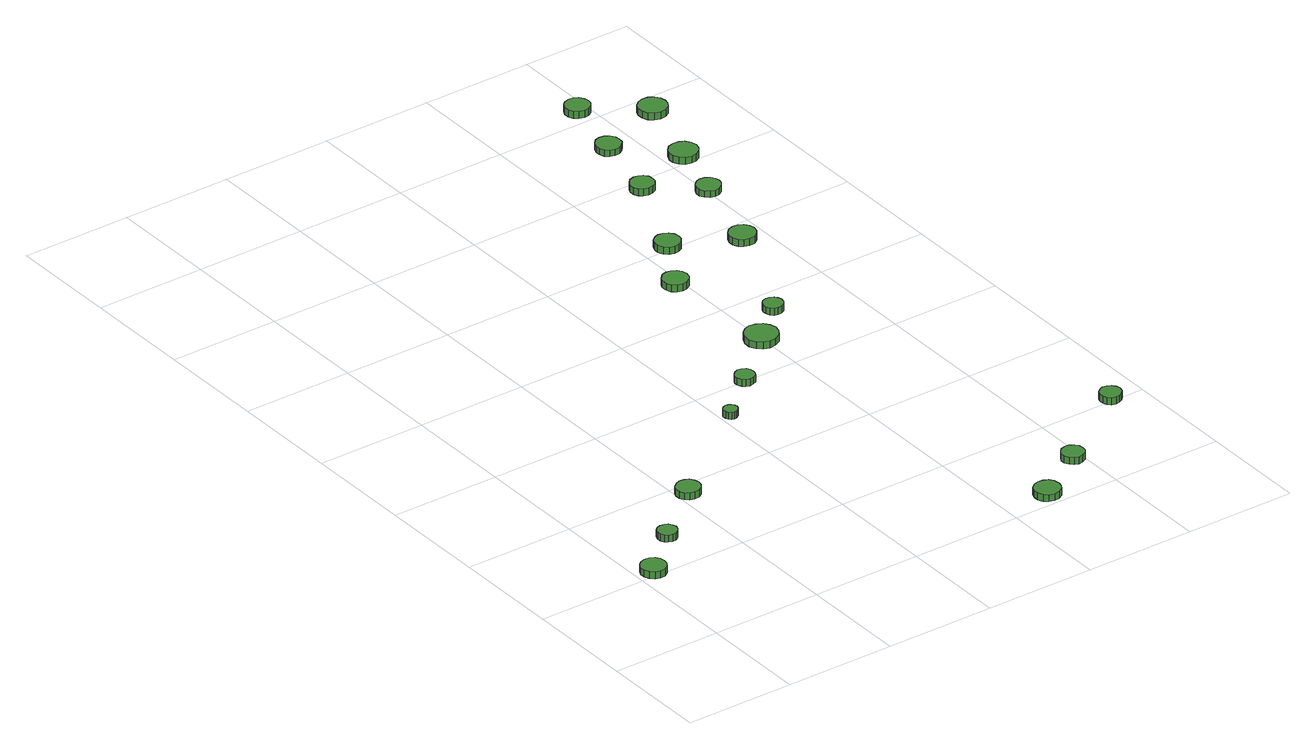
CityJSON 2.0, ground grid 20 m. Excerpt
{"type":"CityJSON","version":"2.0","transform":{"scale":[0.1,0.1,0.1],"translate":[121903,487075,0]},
"CityObjects":{
"tree1":{"type":"SolitaryVegetationObject","attributes":{"function":"something"},"geometry":[{"type":"MultiSurface","lod":"1","boundaries":[[[0,1,2,3,4,5,6,7,8,9,10,11,12,13,14]],[[15,16,17,18,19,20,21,22,23,24,25,26,27,28,29]],[[0,29,28,1]],[[1,28,27,2]],[[2,27,26,3]],[[3,26,25,4]],[[4,25,24,5]],[[5,24,23,6]],[[6,23,22,7]],[[7,22,21,8]],[[8,21,20,9]],[[9,20,19,10]],[[10,19,18,11]],[[11,18,17,12]],[[12,17,16,13]],[[13,16,15,14]],[[14,15,29,0]]]}]},
"tree2":{"type":"SolitaryVegetationObject","attributes":{"function":"something"},"geometry":[{"type":"MultiSurface","lod":"1","boundaries":[[[30,31,32,33,34,35,36,37,38,39,40,41,42,43,44]],[[45,46,47,48,49,50,51,52,53,54,55,56,57,58,59]],[[30,59,58,31]],[[31,58,57,32]],[[32,57,56,33]],[[33,56,55,34]],[[34,55,54,35]],[[35,54,53,36]],[[36,53,52,37]],[[37,52,51,38]],[[38,51,50,39]],[[39,50,49,40]],[[40,49,48,41]],[[41,48,47,42]],[[42,47,46,43]],[[43,46,45,44]],[[44,45,59,30]]]}]},
"tree3":{"type":"SolitaryVegetationObject","attributes":{"function":"something"},"geometry":[{"type":"MultiSurface","lod":"1","boundaries":[[[60,61,62,63,64,65,66,67,68,69,70,71,72,73,74]],[[75,76,77,78,79,80,81,82,83,84,85,86,87,88,89]],[[60,89,88,61]],[[61,88,87,62]],[[62,87,86,63]],[[63,86,85,64]],[[64,85,84,65]],[[65,84,83,66]],[[66,83,82,67]],[[67,82,81,68]],[[68,81,80,69]],[[69,80,79,70]],[[70,79,78,71]],[[71,78,77,72]],[[72,77,76,73]],[[73,76,75,74]],[[74,75,89,60]]]}]},
"tree4":{"type":"SolitaryVegetationObject","attributes":{"function":"something"},"geometry":[{"type":"MultiSurface","lod":"1","boundaries":[[[90,91,92,93,94,95,96,97,98,99,100,101,102,103,104]],[[105,106,107,108,109,110,111,112,113,114,115,116,117,118,119]],[[90,119,118,91]],[[91,118,117,92]],[[92,117,116,93]],[[93,116,115,94]],[[94,115,114,95]],[[95,114,113,96]],[[96,113,112,97]],[[97,112,111,98]],[[98,111,110,99]],[[99,110,109,100]],[[100,109,108,101]],[[101,108,107,102]],[[102,107,106,103]],[[103,106,105,104]],[[104,105,119,90]]]}]},
"tree5":{"type":"SolitaryVegetationObject","attributes":{"function":"something"},"geometry":[{"type":"MultiSurface","lod":"1","boundaries":[[[120,121,122,123,124,125,126,127,128,129,130,131,132,133,134]],[[135,136,137,138,139,140,141,142,143,144,145,146,147,148,149]],[[120,149,148,121]],[[121,148,147,122]],[[122,147,146,123]],[[123,146,145,124]],[[124,145,144,125]],[[125,144,143,126]],[[126,143,142,127]],[[127,142,141,128]],[[128,141,140,129]],[[129,140,139,130]],[[130,139,138,131]],[[131,138,137,132]],[[132,137,136,133]],[[133,136,135,134]],[[134,135,149,120]]]}]},
"tree6":{"type":"SolitaryVegetationObject","attributes":{"function":"something"},"geometry":[{"type":"MultiSurface","lod":"1","boundaries":[[[150,151,152,153,154,155,156,157,158,159,160,161,162,163,164]],[[165,166,167,168,169,170,171,172,173,174,175,176,177,178,179]],[[150,179,178,151]],[[151,178,177,152]],[[152,177,176,153]],[[153,176,175,154]],[[154,175,174,155]],[[155,174,173,156]],[[156,173,172,157]],[[157,172,171,158]],[[158,171,170,159]],[[159,170,169,160]],[[160,169,168,161]],[[161,168,167,162]],[[162,167,166,163]],[[163,166,165,164]],[[164,165,179,150]]]}]},
"tree7":{"type":"SolitaryVegetationObject","attributes":{"function":"something"},"geometry":[{"type":"MultiSurface","lod":"1","boundaries":[[[180,181,182,183,184,185,186,187,188,189,190,191,192,193,194]],[[195,196,197,198,199,200,201,202,203,204,205,206,207,208,209]],[[180,209,208,181]],[[181,208,207,182]],[[182,207,206,183]],[[183,206,205,184]],[[184,205,204,185]],[[185,204,203,186]],[[186,203,202,187]],[[187,202,201,188]],[[188,201,200,189]],[[189,200,199,190]],[[190,199,198,191]],[[191,198,197,192]],[[192,197,196,193]],[[193,196,195,194]],[[194,195,209,180]]]}]},
"tree8":{"type":"SolitaryVegetationObject","attributes":{"function":"something"},"geometry":[{"type":"MultiSurface","lod":"1","boundaries":[[[210,211,212,213,214,215,216,217,218,219,220,221,222,223,224]],[[225,226,227,228,229,230,231,232,233,234,235,236,237,238,239]],[[210,239,238,211]],[[211,238,237,212]],[[212,237,236,213]],[[213,236,235,214]],[[214,235,234,215]],[[215,234,233,216]],[[216,233,232,217]],[[217,232,231,218]],[[218,231,230,219]],[[219,230,229,220]],[[220,229,228,221]],[[221,228,227,222]],[[222,227,226,223]],[[223,226,225,224]],[[224,225,239,210]]]}]},
"tree9":{"type":"SolitaryVegetationObject","attributes":{"function":"something"},"geometry":[{"type":"MultiSurface","lod":"1","boundaries":[[[240,241,242,243,244,245,246,247,248,249,250,251,252,253,254]],[[255,256,257,258,259,260,261,262,263,264,265,266,267,268,269]],[[240,269,268,241]],[[241,268,267,242]],[[242,267,266,243]],[[243,266,265,244]],[[244,265,264,245]],[[245,264,263,246]],[[246,263,262,247]],[[247,262,261,248]],[[248,261,260,249]],[[249,260,259,250]],[[250,259,258,251]],[[251,258,257,252]],[[252,257,256,253]],[[253,256,255,254]],[[254,255,269,240]]]}]},
"tree10":{"type":"SolitaryVegetationObject","attributes":{"function":"something"},"geometry":[{"type":"MultiSurface","lod":"1","boundaries":[[[270,271,272,273,274,275,276,277,278,279,280,281,282,283,284]],[[285,286,287,288,289,290,291,292,293,294,295,296,297,298,299]],[[270,299,298,271]],[[271,298,297,272]],[[272,297,296,273]],[[273,296,295,274]],[[274,295,294,275]],[[275,294,293,276]],[[276,293,292,277]],[[277,292,291,278]],[[278,291,290,279]],[[279,290,289,280]],[[280,289,288,281]],[[281,288,287,282]],[[282,287,286,283]],[[283,286,285,284]],[[284,285,299,270]]]}]},
"tree11":{"type":"SolitaryVegetationObject","attributes":{"function":"something"},"geometry":[{"type":"MultiSurface","lod":"1","boundaries":[[[300,301,302,303,304,305,306,307,308,309,310,311,312,313,314]],[[315,316,317,318,319,320,321,322,323,324,325,326,327,328,329]],[[300,329,328,301]],[[301,328,327,302]],[[302,327,326,303]],[[303,326,325,304]],[[304,325,324,305]],[[305,324,323,306]],[[306,323,322,307]],[[307,322,321,308]],[[308,321,320,309]],[[309,320,319,310]],[[310,319,318,311]],[[311,318,317,312]],[[312,317,316,313]],[[313,316,315,314]],[[314,315,329,300]]]}]},
"tree12":{"type":"SolitaryVegetationObject","attributes":{"function":"something"},"geometry":[{"type":"MultiSurface","lod":"1","boundaries":[[[330,331,332,333,334,335,336,337,338,339,340,341,342,343,344]],[[345,346,347,348,349,350,351,352,353,354,355,356,357,358,359]],[[330,359,358,331]],[[331,358,357,332]],[[332,357,356,333]],[[333,356,355,334]],[[334,355,354,335]],[[335,354,353,336]],[[336,353,352,337]],[[337,352,351,338]],[[338,351,350,339]],[[339,350,349,340]],[[340,349,348,341]],[[341,348,347,342]],[[342,347,346,343]],[[343,346,345,344]],[[344,345,359,330]]]}]},
"tree13":{"type":"SolitaryVegetationObject","attributes":{"function":"something"},"geometry":[{"type":"MultiSurface","lod":"1","boundaries":[[[360,361,362,363,364,365,366,367,368,369,370,371,372,373,374]],[[375,376,377,378,379,380,381,382,383,384,385,386,387,388,389]],[[360,389,388,361]],[[361,388,387,362]],[[362,387,386,363]],[[363,386,385,364]],[[364,385,384,365]],[[365,384,383,366]],[[366,383,382,367]],[[367,382,381,368]],[[368,381,380,369]],[[369,380,379,370]],[[370,379,378,371]],[[371,378,377,372]],[[372,377,376,373]],[[373,376,375,374]],[[374,375,389,360]]]}]},
"tree14":{"type":"SolitaryVegetationObject","attributes":{"function":"something"},"geometry":[{"type":"MultiSurface","lod":"1","boundaries":[[[390,391,392,393,394,395,396,397,398,399,400,401,402,403,404]],[[405,406,407,408,409,410,411,412,413,414,415,416,417,418,419]],[[390,419,418,391]],[[391,418,417,392]],[[392,417,416,393]],[[393,416,415,394]],[[394,415,414,395]],[[395,414,413,396]],[[396,413,412,397]],[[397,412,411,398]],[[398,411,410,399]],[[399,410,409,400]],[[400,409,408,401]],[[401,408,407,402]],[[402,407,406,403]],[[403,406,405,404]],[[404,405,419,390]]]}]},
"tree15":{"type":"SolitaryVegetationObject","attributes":{"function":"something"},"geometry":[{"type":"MultiSurface","lod":"1","boundaries":[[[420,421,422,423,424,425,426,427,428,429,430,431,432,433,434]],[[435,436,437,438,439,440,441,442,443,444,445,446,447,448,449]],[[420,449,448,421]],[[421,448,447,422]],[[422,447,446,423]],[[423,446,445,424]],[[424,445,444,425]],[[425,444,443,426]],[[426,443,442,427]],[[427,442,441,428]],[[428,441,440,429]],[[429,440,439,430]],[[430,439,438,431]],[[431,438,437,432]],[[432,437,436,433]],[[433,436,435,434]],[[434,435,449,420]]]}]},
"tree16":{"type":"SolitaryVegetationObject","attributes":{"function":"something"},"geometry":[{"type":"MultiSurface","lod":"1","boundaries":[[[450,451,452,453,454,455,456,457,458,459,460,461,462,463,464]],[[465,466,467,468,469,470,471,472,473,474,475,476,477,478,479]],[[450,479,478,451]],[[451,478,477,452]],[[452,477,476,453]],[[453,476,475,454]],[[454,475,474,455]],[[455,474,473,456]],[[456,473,472,457]],[[457,472,471,458]],[[458,471,470,459]],[[459,470,469,460]],[[460,469,468,461]],[[461,468,467,462]],[[462,467,466,463]],[[463,466,465,464]],[[464,465,479,450]]]}]},
"tree17":{"type":"SolitaryVegetationObject","attributes":{"function":"something"},"geometry":[{"type":"MultiSurface","lod":"1","boundaries":[[[480,481,482,483,484,485,486,487,488,489,490,491,492,493,494]],[[495,496,497,498,499,500,501,502,503,504,505,506,507,508,509]],[[480,509,508,481]],[[481,508,507,482]],[[482,507,506,483]],[[483,506,505,484]],[[484,505,504,485]],[[485,504,503,486]],[[486,503,502,487]],[[487,502,501,488]],[[488,501,500,489]],[[489,500,499,490]],[[490,499,498,491]],[[491,498,497,492]],[[492,497,496,493]],[[493,496,495,494]],[[494,495,509,480]]]}]},
"tree18":{"type":"SolitaryVegetationObject","attributes":{"function":"something"},"geometry":[{"type":"MultiSurface","lod":"1","boundaries":[[[510,511,512,513,514,515,516,517,518,519,520,521,522,523,524]],[[525,526,527,528,529,530,531,532,533,534,535,536,537,538,539]],[[510,539,538,511]],[[511,538,537,512]],[[512,537,536,513]],[[513,536,535,514]],[[514,535,534,515]],[[515,534,533,516]],[[516,533,532,517]],[[517,532,531,518]],[[518,531,530,519]],[[519,530,529,520]],[[520,529,528,521]],[[521,528,527,522]],[[522,527,526,523]],[[523,526,525,524]],[[524,525,539,510]]]}]},
"tree19":{"type":"SolitaryVegetationObject","attributes":{"function":"something"},"geometry":[{"type":"MultiSurface","lod":"1","boundaries":[[[540,541,542,543,544,545,546,547,548,549,550,551,552,553,554]],[[555,556,557,558,559,560,561,562,563,564,565,566,567,568,569]],[[540,569,568,541]],[[541,568,567,542]],[[542,567,566,543]],[[543,566,565,544]],[[544,565,564,545]],[[545,564,563,546]],[[546,563,562,547]],[[547,562,561,548]],[[548,561,560,549]],[[549,560,559,550]],[[550,559,558,551]],[[551,558,557,552]],[[552,557,556,553]],[[553,556,555,554]],[[554,555,569,540]]]}]}
},
"vertices":[
[53,212,15],[51,221,15],[46,228,15],[38,233,15],[29,234,15],[20,231,15],[13,225,15],[9,216,15],[9,207,15],[13,199,15],[20,192,15],[29,189,15],[38,190,15],[46,195,15],[51,203,15],[51,203,2],[46,195,2],[38,190,2],[29,189,2],[20,192,2],[13,199,2],[9,207,2],[9,216,2],[13,225,2],[20,231,2],[29,234,2],[38,233,2],[46,228,2],[51,221,2],[53,212,2],
[131,286,15],[129,293,15],[125,299,15],[119,302,15],[111,303,15],[104,301,15],[99,296,15],[96,289,15],[96,282,15],[99,275,15],[104,271,15],[111,268,15],[119,269,15],[125,273,15],[129,279,15],[129,279,2],[125,273,2],[119,269,2],[111,268,2],[104,271,2],[99,275,2],[96,282,2],[96,289,2],[99,296,2],[104,301,2],[111,303,2],[119,302,2],[125,299,2],[129,293,2],[131,286,2],
[239,371,18],[237,379,18],[232,387,18],[224,391,18],[215,392,18],[207,389,18],[200,383,18],[196,375,18],[196,366,18],[200,358,18],[207,352,18],[215,350,18],[224,350,18],[232,355,18],[237,362,18],[237,362,5],[232,355,5],[224,350,5],[215,350,5],[207,352,5],[200,358,5],[196,366,5],[196,375,5],[200,383,5],[207,389,5],[215,392,5],[224,391,5],[232,387,5],[237,379,5],[239,371,5],
[429,525,17],[428,530,17],[425,535,17],[420,537,17],[415,538,17],[410,536,17],[406,533,17],[404,528,17],[404,522,17],[406,518,17],[410,514,17],[415,512,17],[420,513,17],[425,516,17],[428,520,17],[428,520,4],[425,516,4],[420,513,4],[415,512,4],[410,514,4],[406,518,4],[404,522,4],[404,528,4],[406,533,4],[410,536,4],[415,538,4],[420,537,4],[425,535,4],[428,530,4],[429,525,4],
[517,600,15],[516,607,15],[512,613,15],[505,617,15],[498,618,15],[491,615,15],[486,610,15],[483,604,15],[483,597,15],[486,590,15],[491,585,15],[498,583,15],[505,584,15],[512,587,15],[516,593,15],[516,593,2],[512,587,2],[505,584,2],[498,583,2],[491,585,2],[486,590,2],[483,597,2],[483,604,2],[486,610,2],[491,615,2],[498,618,2],[505,617,2],[512,613,2],[516,607,2],[517,600,2],
[706,27,16],[704,37,16],[699,45,16],[690,49,16],[680,50,16],[671,47,16],[664,41,16],[660,32,16],[660,22,16],[664,13,16],[671,7,16],[680,4,16],[690,5,16],[699,10,16],[704,18,16],[704,18,3],[699,10,3],[690,5,3],[680,4,3],[671,7,3],[664,13,3],[660,22,3],[660,32,3],[664,41,3],[671,47,3],[680,50,3],[690,49,3],[699,45,3],[704,37,3],[706,27,3],
[627,688,15],[624,699,15],[617,709,15],[606,715,15],[594,717,15],[583,713,15],[574,705,15],[569,694,15],[569,681,15],[574,670,15],[583,662,15],[594,658,15],[606,660,15],[617,666,15],[624,676,15],[624,676,2],[617,666,2],[606,660,2],[594,658,2],[583,662,2],[574,670,2],[569,681,2],[569,694,2],[574,705,2],[583,713,2],[594,717,2],[606,715,2],[617,709,2],[624,699,2],[627,688,2],
[804,95,14],[803,104,14],[798,110,14],[790,115,14],[782,115,14],[774,113,14],[768,107,14],[764,100,14],[764,91,14],[768,84,14],[774,78,14],[782,75,14],[790,76,14],[798,80,14],[803,87,14],[803,87,1],[798,80,1],[790,76,1],[782,75,1],[774,78,1],[768,84,1],[764,91,1],[764,100,1],[768,107,1],[774,113,1],[782,115,1],[790,115,1],[798,110,1],[803,104,1],[804,95,1],
[610,907,15],[608,916,15],[603,924,15],[594,929,15],[585,930,15],[576,927,15],[569,920,15],[565,912,15],[565,902,15],[569,893,15],[576,887,15],[585,884,15],[594,885,15],[603,890,15],[608,897,15],[608,897,2],[603,890,2],[594,885,2],[585,884,2],[576,887,2],[569,893,2],[565,902,2],[565,912,2],[569,920,2],[576,927,2],[585,930,2],[594,929,2],[603,924,2],[608,916,2],[610,907,2],
[686,752,15],[684,759,15],[680,765,15],[673,768,15],[666,769,15],[659,767,15],[654,762,15],[651,755,15],[651,748,15],[654,741,15],[659,736,15],[666,734,15],[673,735,15],[680,738,15],[684,744,15],[684,744,2],[680,738,2],[673,735,2],[666,734,2],[659,736,2],[654,741,2],[651,748,2],[651,755,2],[654,762,2],[659,767,2],[666,769,2],[673,768,2],[680,765,2],[684,759,2],[686,752,2],
[666,1004,18],[664,1014,18],[658,1021,18],[650,1026,18],[641,1027,18],[632,1024,18],[625,1018,18],[621,1009,18],[621,1000,18],[625,991,18],[632,984,18],[641,982,18],[650,983,18],[658,987,18],[664,995,18],[664,995,5],[658,987,5],[650,983,5],[641,982,5],[632,984,5],[625,991,5],[621,1000,5],[621,1009,5],[625,1018,5],[632,1024,5],[641,1027,5],[650,1026,5],[658,1021,5],[664,1014,5],[666,1004,5],
[961,207,15],[959,215,15],[954,221,15],[947,225,15],[939,226,15],[932,223,15],[926,218,15],[923,211,15],[923,203,15],[926,196,15],[932,190,15],[939,188,15],[947,189,15],[954,193,15],[959,199,15],[959,199,2],[954,193,2],[947,189,2],[939,188,2],[932,190,2],[926,196,2],[923,203,2],[923,211,2],[926,218,2],[932,223,2],[939,226,2],[947,225,2],[954,221,2],[959,215,2],[961,207,2],
[778,951,19],[776,961,19],[770,969,19],[762,974,19],[752,975,19],[742,972,19],[735,965,19],[731,956,19],[731,946,19],[735,937,19],[742,931,19],[752,928,19],[762,929,19],[770,934,19],[776,942,19],[776,942,6],[770,934,6],[762,929,6],[752,928,6],[742,931,6],[735,937,6],[731,946,6],[731,956,6],[735,965,6],[742,972,6],[752,975,6],[762,974,6],[770,969,6],[776,961,6],[778,951,6],
[738,1173,18],[737,1182,18],[731,1189,18],[724,1193,18],[715,1194,18],[706,1191,18],[700,1185,18],[696,1177,18],[696,1169,18],[700,1160,18],[706,1155,18],[715,1152,18],[724,1153,18],[731,1157,18],[737,1164,18],[737,1164,5],[731,1157,5],[724,1153,5],[715,1152,5],[706,1155,5],[700,1160,5],[696,1169,5],[696,1177,5],[700,1185,5],[706,1191,5],[715,1194,5],[724,1193,5],[731,1189,5],[737,1182,5],[738,1173,5],
[820,1103,19],[818,1112,19],[813,1119,19],[805,1124,19],[796,1125,19],[788,1122,19],[781,1116,19],[777,1108,19],[777,1099,19],[781,1091,19],[788,1085,19],[796,1082,19],[805,1083,19],[813,1088,19],[818,1095,19],[818,1095,7],[813,1088,7],[805,1083,7],[796,1082,7],[788,1085,7],[781,1091,7],[777,1099,7],[777,1108,7],[781,1116,7],[788,1122,7],[796,1125,7],[805,1124,7],[813,1119,7],[818,1112,7],[820,1103,7],
[771,1308,14],[770,1317,14],[764,1325,14],[756,1330,14],[747,1331,14],[738,1328,14],[731,1321,14],[728,1313,14],[728,1304,14],[731,1295,14],[738,1289,14],[747,1286,14],[756,1287,14],[764,1292,14],[770,1299,14],[770,1299,2],[764,1292,2],[756,1287,2],[747,1286,2],[738,1289,2],[731,1295,2],[728,1304,2],[728,1313,2],[731,1321,2],[738,1328,2],[747,1331,2],[756,1330,2],[764,1325,2],[770,1317,2],[771,1308,2],
[861,1221,14],[858,1231,14],[852,1240,14],[843,1245,14],[833,1246,14],[822,1243,14],[815,1236,14],[810,1226,14],[810,1216,14],[815,1206,14],[822,1199,14],[833,1196,14],[843,1197,14],[852,1202,14],[858,1211,14],[858,1211,1],[852,1202,1],[843,1197,1],[833,1196,1],[822,1199,1],[815,1206,1],[810,1216,1],[810,1226,1],[815,1236,1],[822,1243,1],[833,1246,1],[843,1245,1],[852,1240,1],[858,1231,1],[861,1221,1],
[802,1434,14],[800,1443,14],[795,1450,14],[787,1455,14],[778,1456,14],[769,1453,14],[762,1447,14],[758,1439,14],[758,1429,14],[762,1421,14],[769,1415,14],[778,1412,14],[787,1413,14],[795,1418,14],[800,1425,14],[800,1425,1],[795,1418,1],[787,1413,1],[778,1412,1],[769,1415,1],[762,1421,1],[758,1429,1],[758,1439,1],[762,1447,1],[769,1453,1],[778,1456,1],[787,1455,1],[795,1450,1],[800,1443,1],[802,1434,1],
[902,1361,14],[900,1371,14],[894,1380,14],[885,1385,14],[874,1386,14],[864,1383,14],[856,1376,14],[852,1366,14],[852,1356,14],[856,1346,14],[864,1339,14],[874,1336,14],[885,1337,14],[894,1342,14],[900,1351,14],[900,1351,1],[894,1342,1],[885,1337,1],[874,1336,1],[864,1339,1],[856,1346,1],[852,1356,1],[852,1366,1],[856,1376,1],[864,1383,1],[874,1386,1],[885,1385,1],[894,1380,1],[900,1371,1],[902,1361,1]
]}
